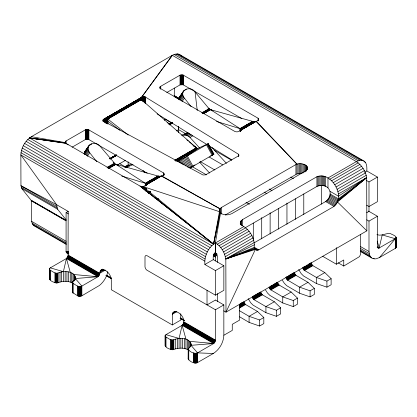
<?xml version="1.0" encoding="UTF-8"?>
<svg xmlns="http://www.w3.org/2000/svg" width="417" height="417" viewBox="0 0 417 417"><rect width="100%" height="100%" fill="white"/><g stroke="black" fill="none" stroke-linecap="round" stroke-linejoin="round"><path stroke-width="0.63" d="M72.574 283.179C67.705 280.151 61.81 281.371 56.743 282.971C54.544 282.747 48.554 280.698 49.706 278.066M366.752 205.232L368.993 206.53L377.411 201.672L377.411 177.079L366.851 170.98C366.882 167.665 367.179 163.646 364.39 161.254L179.07 54.257L177.569 53.913L174.134 54.45L172.31 55.32L31.369 136.693C25.234 140.586 21.152 147.654 20.85 154.91L20.959 185.727L56.613 204.705L68.18 211.388L68.054 256.012L66.444 258.504L50.301 267.86C49.414 268.225 49.102 269.486 49.967 270.06C52.406 271.201 54.736 273.839 57.687 273.151C63.342 270.409 75.164 270.581 75.435 278.796M106.199 123.057L106.205 118.517L140.79 98.376L172.31 55.32L356.373 161.588L327.976 177.986C324.796 175.745 320.517 175.302 316.92 176.725L242.407 219.67L240.479 221.594L240.255 223.627M145.997 190.877L145.997 188.427L145.976 190.903M188.27 349.978C183.407 346.949 177.506 348.169 172.445 349.769C170.24 349.545 164.251 347.491 165.403 344.864M174.186 311.661C180.191 310.91 187.035 320.428 182.14 325.302L165.997 334.658C165.111 335.023 164.798 336.284 165.664 336.858C168.103 337.999 170.433 340.637 173.389 339.949C179.039 337.202 190.861 337.379 191.137 345.594M174.395 88.06L174.223 96.52L179.253 99.423M215.459 260.964L215.558 256.632L217.168 254.141L214.917 252.838M360.564 234.318L360.549 254.334L359.527 256.606L343.754 266.041L338.161 262.809M360.752 251.67L372.751 258.597L375.915 258.879L379.512 257.539L395.624 248.198L396.15 247.364L395.884 246.489M376.937 234.63C381.545 236.434 385.788 232.967 390.244 233.494C391.412 234.458 398.318 236.184 395.29 238.712L379.147 247.995L377.901 247.886L377.411 246.609L377.411 216.246L368.446 211.065M105.324 122.436L105.329 118.558L140.967 97.891L141.014 99.767M145.95 190.944L145.955 188.5M146.138 190.564L146.138 189.318M121.754 176.068L145.293 183.261L146.132 184.059L146.148 185.57L146.143 184.251M141.426 100.038L141.441 97.437L172.31 55.32M140.977 99.163L140.988 97.865L104.912 118.647C103.76 118.798 102.196 120.247 103.567 121.206L203.037 174.999L205.649 174.843L238.388 155.942L238.863 155.207L238.435 154.201L145.126 96.869L143.464 96.697L141.957 97.135L104.865 118.663M141.175 99.585L141.191 97.635L104.505 118.788L104.537 122.009M101.612 269.757C106.919 269.246 111.115 275.079 111.303 280.005L111.303 289.721L172.31 324.942L172.388 314.215L173.013 312.594L174.66 311.384M180.769 313.777L180.723 320.084L172.31 324.942M104.896 122.525L104.912 118.647L107.466 118.835L141.274 99.475L141.061 99.225L107.466 118.835L107.763 123.865L107.805 119.027L141.274 99.475L196.777 148.155L197.939 148.389L208.271 143.662L213.931 154.175L189.923 168.129L184.267 157.668L208.271 143.662M140.837 99.428L140.988 97.865M145.569 185.789L145.596 183.397L158.033 176.037C159.951 176.907 165.398 175.494 163.448 172.899L88.461 129.697L85.365 129.838L66.079 140.946C63.749 142.286 66.991 144.324 68.19 144.871M240.228 131.141L240.26 128.744L252.697 121.383C254.568 122.264 260.088 120.836 258.113 118.251L183.126 75.044L180.024 75.185L160.738 86.293L159.972 87.059L160.404 88.493L235.068 131.595L237.033 131.897L238.873 131.402L255.981 121.404L296.987 164.194L296.987 173.91L225.295 214.979M145.83 190.47L145.867 188.599M254.302 242.741L325.641 201.552C335.388 194.233 328.127 181.661 316.92 186.441L245.227 227.76M106.085 123.041L106.205 118.517L140.79 98.376L105.762 118.511L105.579 122.311M145.585 190.084L145.637 188.223M105.199 122.457L105.329 118.558L140.847 98.125L140.857 99.392L140.847 98.125L105.762 118.511L105.767 123.036M327.976 187.702L327.976 177.986C336.842 183.36 343.233 198.565 334.059 206.41L258.785 249.866C255.626 251.43 253.515 247.505 254.349 244.784C254.047 237.528 249.965 230.455 243.83 226.567L215.433 242.96C208.224 247.375 204.142 256.132 204.872 264.498L213.285 259.64L223.846 265.733L223.846 290.326L215.433 295.184L147.065 255.715L145.715 255.501L144.996 256.528L144.996 267.083L145.715 268.939L146.701 270.039L215.433 309.758L215.433 340.121L214.682 342.42L213.697 343.519L191.007 345.323L197.554 352.876L197.152 362.785C194.082 363.827 189.438 361.461 188.208 358.87L188.26 348.878L190.569 346.324L191.137 344.296M106.001 123.041L106.205 118.517M106.424 123.083L106.622 118.564L140.8 98.647L141.061 99.225L107.075 118.678L106.882 122.984L107.075 118.678L140.883 98.918L106.622 118.564L106.627 123.119M107.789 123.802L107.805 119.027L107.466 118.835L107.523 123.833M104.015 121.477L104.182 118.944L104.208 122.165M107.763 123.865L107.94 121.279L119.851 130.203M75.435 277.498C76.222 280.088 71.036 281.183 73.069 283.404C75.586 284.801 78.724 287.772 81.852 286.078L97.995 276.721C100.825 274.772 98.657 269.961 102.733 269.111M219.217 212.232L219.446 209.449L221.37 207.525L295.934 164.559C299.828 162.046 311.061 164.944 306.307 170.548L231.888 213.598C227.974 215.605 221.125 215.615 219.217 210.934M96.817 161.723L89.738 152.784C83.457 144.996 95.847 139.679 100.419 146.617L115.327 164.1L158.033 176.037L145.293 183.261L115.874 164.324L108.722 168.28L115.874 164.324L118.251 165.361M191.085 106.575L184.403 98.131C178.116 90.338 190.512 85.032 195.078 91.964L209.12 108.774L212.91 110.708M144.866 190.246L145.158 187.791M188.208 358.87L188.26 358.594M219.889 212.378L213.567 244.174L29.539 137.933L65.307 142.604L31.369 136.693M107.753 271.827C106.653 277.128 103.64 282.017 99.46 285.447L81.852 295.794L78.98 296.237L77.645 295.794L72.641 292.625L72.688 281.814M146.138 185.289L146.132 184.059L159.831 176.266L146.148 184.319C145.179 186.43 142.004 187.118 140.008 186.055L66.079 143.375L29.539 137.933L65.485 142.885M63.379 281.355L63.379 271.639L66.444 258.504L97.995 276.721L75.305 278.53L81.852 286.078L81.852 295.794M179.075 348.153L179.075 338.437L182.14 325.302L213.697 343.519L197.554 352.876C194.327 354.356 189.699 351.901 188.208 349.154M377.458 247.02L379.147 247.995L382.212 234.933L395.29 238.712L395.624 248.198L395.624 238.482M164.454 120.466L164.851 119.017L172.112 123.213M88.983 145.564L84.839 151.632L84.046 153.498L88.19 147.43M183.642 90.911L179.503 96.979L178.711 98.845L182.849 92.777M240.38 130.464L240.791 129.406L239.957 128.608L216.501 121.446M240.604 130.213L255.929 121.42L240.619 130.182L255.465 121.529L240.75 129.932L254.985 121.592L240.812 129.671L240.807 130.917L240.812 129.671L254.495 121.613L240.791 129.406L240.802 130.636M84.343 152.513L88.487 146.445M89.655 144.808L84.839 151.632M89.963 145.121L90.651 144.11M84.302 154.045L88.096 148.483M90.937 144.683L91.625 143.672M84.76 154.634L88.211 149.583M85.772 154.728L88.534 150.683M86.632 155.301L89.045 151.762M87.325 156.323L89.738 152.784M179.008 97.859L184.319 90.155M178.961 99.392L182.761 93.835M185.596 90.03L186.29 89.019M179.425 99.986L182.875 94.93M180.431 100.075L183.193 96.03M181.291 100.648L183.709 97.109M181.984 101.67L184.403 98.131M210.434 156.026L212.144 155.348L212.79 154.577M379.512 257.539L395.29 238.712M179.503 96.979L180.175 96.223M329.076 197.142L337.489 202L366.689 177.632C365.61 171.21 361.899 165.096 356.332 161.614L359.928 160.222L363.092 160.503M194.994 164.887L190.183 167.905M175.969 161.03L197.939 148.389L187.348 155.942L193.003 166.404L190.147 167.811M197.152 353.069L197.152 362.785L213.327 353.48C219.462 349.592 223.543 342.524 223.846 335.263L223.846 304.9L215.443 300.047M202.5 112.746L209.12 108.774L208.02 108.123M202.276 113.377L209.443 109.077L202.631 112.866M203.522 113.487L210.21 109.556L203.053 113.46L210.163 109.535M146.132 184.059L159.367 176.255L158.872 176.209L145.861 183.595L145.882 185.461L145.835 183.569L158.45 176.141L145.596 183.397L145.627 185.893M240.791 129.406L254.031 121.602L240.698 129.161L240.692 130.99L240.672 129.129L253.531 121.555L240.52 128.942L240.515 130.782L240.494 128.916L253.109 121.488L240.26 128.744L240.291 131.24M203.11 113.252L209.798 109.337L202.751 113.273M145.903 185.487L145.861 183.595L158.549 176.156L145.835 183.569L145.851 185.429M148.864 192.727L149.964 192.086M174.9 160.217L196.287 147.774L189.318 141.936M148.52 193.217L150.183 192.247M141.389 99.585L107.805 119.027L128.207 135.061M110.046 158.653L115.676 155.395M171.971 122.817L169.156 124.443L172.023 122.791M110.104 158.835L116.296 155.244M110.463 158.861L116.656 155.265M169.563 124.553L172.377 122.921M176.276 160.738L197.496 148.426L175.776 160.795M175.906 161.045L197.694 148.442L176.334 160.738M145.721 185.117L161.322 176.057L219.889 208.745L219.889 212.634M140.977 99.09L107.075 118.678L107.086 123.573M86.465 138.918L72.141 147.17M109.859 158.632L116.046 155.061M168.932 124.537L171.747 122.916M109.608 158.814L116.244 154.983L110.057 158.585M109.968 158.747L116.307 155.009M169.125 124.605L172.257 122.822M110.036 158.929L116.776 155.035M169.578 124.527L172.388 122.9M110.396 158.971L116.572 155.405M169.344 124.938L172.153 123.317M107.018 167.415L114.274 163.224L113.184 162.583M107.346 167.78L114.618 163.584M108.238 167.759L114.967 163.871M117.474 164.95L125.329 160.415M176.375 130.943L178.622 129.651L185.388 133.56M124.209 167.139L128.134 164.871L128.134 161.832M125.069 166.967L128.42 165.033L129.275 165.148L131.595 164.11M125.371 167.061L128.723 165.127M125.1 167.425L129.009 165.168M125.371 167.405L129.275 165.148M182.406 135.9L188.051 132.867M184.147 135.124L185.221 135.087L188.573 133.153M185.221 135.087L186.378 135.311L189.725 133.377M186.378 135.311L187.577 135.791L190.366 134.18M187.577 135.791L188.792 136.505L191.585 134.894M188.792 136.505L189.99 137.443L192.779 135.833M68.826 254.042L66.569 252.744L66.079 251.467L66.079 212.602L68.32 211.304M175.171 160.399L196.595 148.035L174.827 160.378M175.854 160.686L197.205 148.358L176.026 160.394M176.183 160.962L197.939 148.389M147.873 192.096L149.51 191.148M148.431 192.607L150.115 191.638M148.426 192.826L150.099 191.856M100.44 270.696L102.681 269.403M100.054 271.431L103.416 269.486M99.814 272.317L104.302 269.726M105.345 270.086L99.736 273.328L68.18 255.11M213.285 259.64C213.061 257.242 213.009 254.073 215.391 252.655L215.474 242.939L217.299 244.174L245.66 227.807M329.8 179.227L358.156 162.854M217.299 244.174L219.071 245.749L247.427 229.376M331.572 180.796L359.928 164.423M219.071 245.749L220.734 247.599L249.09 231.232M333.235 182.651L361.591 166.279M220.734 247.599L222.235 249.684L250.591 233.311M334.736 184.731L363.092 168.359M338.333 194.004L366.689 177.632L366.851 230.841L225.993 312.166L225.832 258.952L224.586 254.271L223.533 251.925L251.889 235.558M336.034 186.978L364.39 170.605M364.604 172.273L366.851 170.98M224.586 254.271L252.942 237.898M337.082 189.318L365.438 172.946M225.357 256.632L253.713 240.265M337.859 191.684L366.215 175.312M254.188 242.585L225.832 258.952L255.355 249.418L225.993 312.166L223.747 310.868M204.872 264.498L215.433 270.591L223.846 265.733M366.215 180.332L368.993 181.937L377.411 177.079M173.013 312.594L175.26 311.301M172.628 313.334L175.99 311.39M172.388 314.215L176.876 311.624M215.433 300.042L207.02 304.9L207.02 290.326M366.752 212.68L368.993 211.388L368.993 181.937M215.433 309.758L223.846 304.9M366.752 219.806L368.993 221.104L377.411 216.246M241.057 303.195L242.178 302.549M259.572 292.51L252.28 296.722L252.999 298.572L253.984 299.677L265.921 306.604L276.435 310.248L280.646 307.819L274.334 301.746L262.397 294.819L261.412 293.714L260.693 291.864M270.789 286.031L272.473 285.061M273.594 284.415L274.714 283.763M275.84 283.117L277.519 282.147L278.238 283.998L279.228 285.103L291.16 292.03L297.472 298.103L297.472 304.175L293.266 306.604L282.747 302.961L269.898 295.413L267.495 293.015L265.535 289.987M287.615 276.315L285.937 277.289L287.287 279.927L299.578 287.172L310.097 290.816L314.303 288.387L307.991 282.314L296.054 275.387L295.069 274.282L294.35 272.431L288.741 275.668M305.009 266.275L302.763 267.573L304.118 270.211L316.404 277.456L326.923 281.1L331.129 278.671L324.817 272.598L312.886 265.671L311.895 264.566L311.176 262.715L308.372 264.331M306.13 265.629L307.251 264.983M239.473 304.634L243.955 302.044L243.862 301.58M252.374 297.185L260.787 292.327M297.472 298.103L293.266 300.532L282.747 296.888L270.456 289.643L269.2 287.469L277.618 282.611M286.031 277.753L294.444 272.895M302.857 268.037L311.275 263.179M239.624 305.103L244.112 302.513L243.955 302.044M252.525 297.655L260.943 292.797M269.356 287.938L277.769 283.08M286.187 278.222L294.6 273.364M303.013 268.506L311.426 263.648M239.838 305.572L244.326 302.982L244.112 302.513M252.738 298.124L261.151 293.266M269.564 288.408L277.983 283.55M286.396 278.692L294.809 273.833M303.222 268.975L311.64 264.117M239.535 306.349L244.581 303.43L245.571 304.535L257.503 311.463L263.815 317.535L263.815 323.608L259.609 326.037L249.09 322.393L239.593 316.811M252.999 298.572L261.412 293.714M269.825 288.856L278.238 283.998M286.656 279.14L295.069 274.282M303.482 269.424L311.895 264.566M239.832 306.761L244.883 303.847M253.296 298.989L261.709 294.131M270.127 289.273L278.54 284.415M286.953 279.557L295.372 274.699M303.784 269.841L312.197 264.983M239.608 307.459L245.217 304.217M253.63 299.359L262.043 294.501M270.456 289.643L278.874 284.785M287.287 279.927L295.7 275.069M304.118 270.211L312.531 265.353M239.4 308.095L245.571 304.535M253.984 299.677L262.397 294.819M270.81 289.961L279.228 285.103M287.641 280.245L296.054 275.387M304.473 270.529L312.886 265.671M322.753 256.346L336.389 264.216L343.754 259.968L343.754 266.041M257.503 311.463L249.09 316.321L249.09 322.393M274.334 301.746L265.921 306.604L265.921 312.677L276.435 316.321L280.646 313.892L280.646 307.819M291.16 292.03L282.747 296.888L282.747 302.961M307.991 282.314L299.578 287.172L299.578 293.245L310.097 296.888L314.303 294.459L314.303 288.387M324.817 272.598L316.404 277.456L316.404 283.529L326.923 287.172L331.129 284.743L331.129 278.671M239.327 310.649L249.09 316.321L259.609 319.964L263.815 317.535M166.8 92.517L180.024 84.901L183.126 84.76L241.85 118.574M110.072 158.768L115.718 155.52M170.449 124.011L172.143 123.036M108.029 168.322L115.347 164.11M203.532 113.695L210.533 109.671L252.697 121.383L239.957 128.608L210.533 109.671L203.433 113.659M150.323 192.096L148.687 193.024L150.506 191.966M223.877 335.226L232.264 330.405L232.264 324.332L239.624 320.084L239.624 304.102M141.035 99.194L107.075 118.678L107.351 123.766M113.299 157.068L114.425 156.417M175.693 160.248L196.777 148.155L175.625 160.206M175.593 160.613L197.085 148.322L175.781 160.295M175.901 160.701L197.377 148.416M176.037 160.727L197.496 148.426M161.264 176.073L145.94 184.861L160.806 176.177L146.091 184.58L160.321 176.245L146.148 184.319M148.942 192.711L150.068 192.065M175.755 160.795L197.418 148.421M148.374 192.868L150.011 191.935M108.644 168.26L115.671 164.262M159.367 176.255L146.033 183.814L146.028 185.643L146.013 183.782L158.929 176.219L145.861 183.595M203.115 113.507L210.21 109.556M201.745 112.83L209.12 108.774M177.152 161.306L184.267 157.668M254.349 244.784L225.832 258.952L254.923 248.855M181.504 135.223L187.879 132.366M126.7 167.384L133.08 164.527M254.412 247.344L225.832 258.952L254.605 248.157M213.342 154.326L213.931 154.175M147.185 173.227L88.863 139.554L87.111 139.226L85.365 139.554L85.365 129.838M296.987 173.91L301.778 173.566L301.778 163.85M67.46 252.947L66.829 252.89M197.554 352.876L213.327 353.48M97.995 276.721L74.023 274.548L74.023 281.027M213.697 343.519L189.719 341.346L189.719 347.825M184.147 221.041L186.081 221.224M184.215 220.994L185.492 221.125M66.11 251.868L68.675 252.196L66.11 251.868L68.362 253.171M66.079 251.467L68.643 251.805M29.539 137.933L65.745 143.146M35.127 226.415L36.628 226.759M50.301 267.86L63.379 271.639M165.997 334.658L179.075 338.437M154.754 197.981L159.096 199.347M154.394 197.585L158.721 198.961M142.88 188.442L142.88 186.498L219.446 211.674L213.567 244.174L140.008 186.055M210.533 109.671L212.826 110.849M115.874 164.324L117.015 164.913M161.718 175.917L219.889 208.745M177.569 53.913L361.591 160.154M363.754 161.405L365.438 162.38M175.906 53.975L359.928 160.222M174.134 54.45L358.156 160.696M174.327 96.134L179.357 99.037M330.076 191.346L338.495 196.204L366.689 177.632L337.921 200.937L329.503 196.079M330.014 193.978L338.427 198.836L366.689 177.632L338.234 199.873L329.821 195.015M328.539 198.174L336.952 203.032M290.727 177.131L293.511 178.737M327.913 199.154L336.326 204.012M327.209 200.061L335.622 204.919M326.443 200.864L334.861 205.722M325.641 201.552L334.059 206.41M167.118 122.562L169.912 124.172M214.166 150.172L231.654 160.269M377.104 247.114L378.792 248.089M377.333 247.453L378.459 248.105M269.137 188.953L271.92 190.559M209.136 156.985L222.678 164.804M360.543 246.583L368.993 251.467L369.629 255.251L371.453 257.852M264.123 192.133L266.911 193.738M360.705 248.6L369.154 253.479M360.616 250.049L369.629 255.251M360.262 250.867L370.405 256.721M373.126 258.295L374.252 258.947M200.155 161.515L214.828 169.985M192.305 166.701L206.41 174.843M245.999 202.313L249.34 204.241M243.83 226.567L241.573 225.17L240.255 223.079M119.721 163.657L126.492 167.566M254.297 247.276L258.785 249.866M254.057 247.839L257.982 250.106M254.417 248.563L257.221 250.184M254.834 249.121L256.518 250.091M254.766 249.189L255.887 249.835M27.772 139.502L211.794 245.749M26.109 141.358L210.132 247.599M24.608 143.438L208.63 249.684M214.562 253.15L216.819 254.453M214.229 253.52L216.486 254.823M213.926 253.937L216.183 255.24M213.666 254.386L215.923 255.689M213.457 254.855L215.714 256.158M213.301 255.329L215.558 256.632M23.31 145.684L207.332 251.925M213.207 255.793L215.464 257.096M22.257 148.025L206.279 254.271M21.486 150.391L205.508 256.632M21.012 152.711L205.034 258.952M204.872 261.157L20.85 154.91L56.613 204.705L57.567 209.209L66.126 219.863M56.717 206.373L20.959 185.727L21.804 188.562L31.28 200.499L31.525 221.297L32.776 224.539L33.829 225.665L66.235 244.378M66.079 212.602L68.331 213.9M21.277 187.238L57.04 207.885M21.804 188.562L57.567 209.209M31.176 200.233L65.823 220.233M31.28 200.499L65.928 220.499M31.348 200.801L65.99 220.802M31.525 221.297L66.173 241.297M32.005 223.069L66.089 242.746M32.776 224.539L66.303 243.893M106.689 275.298L111.198 277.899M180.519 317.921L183.902 319.875M66.204 252.222L68.586 253.599M106.22 275.324L111.292 278.254M180.618 318.275L183.996 320.23M66.36 252.514L68.821 253.937M106.017 275.413L111.652 278.665M180.207 318.244L184.361 320.642M106.022 275.517L111.657 278.775M180.113 318.296L184.361 320.751M183.876 321.903L215.433 340.121M68.148 255.548L99.705 273.766M183.845 322.346L215.401 340.564M68.054 256.012L99.606 274.23M183.751 322.81L215.308 341.028M67.898 256.486L99.455 274.704M183.595 323.284L215.151 341.502M67.69 256.955L99.241 275.173M183.386 323.748L214.943 341.966M67.429 257.404L98.985 275.621M183.126 324.202L214.682 342.42M67.127 257.821L98.683 276.038M182.828 324.614L214.38 342.831M66.798 258.191L98.349 276.408M182.495 324.989L214.046 343.207M316.404 283.529L303.555 275.981L301.152 273.583L298.702 269.46M299.578 293.245L286.729 285.697L284.326 283.299L282.366 280.271M265.921 312.677L253.072 305.129L250.669 302.732L248.219 298.608M157.105 113.872L206.9 144.511M209.11 145.872L231.795 159.831M193.102 145.554L196.287 147.774L193.139 145.517M140.404 186.248L213.567 244.174L220.536 213.024L215.391 242.939L215.391 252.655L216.527 253.588M140.852 186.399L213.567 244.174L142.88 186.498M186.832 139.851L188.322 141.102M337.489 202L366.851 230.841M256.382 121.264L296.987 164.194M180.368 55.008L181.416 56.133M211.945 147.493L226.405 163.339M189.99 137.443L199.628 148.009M199.498 162.015L209.574 173.055M143.01 170.433L145.199 172.831M222.235 249.684L223.533 251.925M244.326 302.982L244.581 303.43M208.073 143.714L213.749 154.332M207.729 144.12L213.384 154.582M207.186 144.464L212.842 154.926M206.488 144.887L212.144 155.348M186.399 156.484L192.049 166.946M185.362 157.068L191.012 167.53M183.152 158.272L188.208 167.634M182.041 158.861L185.909 166.018M180.978 159.419L183.949 164.929M179.982 159.93L182.359 164.334M179.086 160.378L180.577 163.13M178.32 160.748L179.216 162.401M377.234 241.094L379.147 247.995M182.14 325.302L185.966 339.183L185.966 348.899M66.444 258.504L70.27 272.384L70.27 282.101M269.106 287.005L269.2 287.469M217.45 255.392L217.549 262.371M195.078 91.964L197.246 110.536M178.335 126.46L178.622 132.684M178.377 126.455L178.622 129.651L178.554 126.46M141.441 97.437L141.613 100.575M106.622 118.564L106.83 122.973M105.329 118.558L105.475 122.322M239.957 128.608L240.041 131.053M145.293 183.261L145.377 185.706M240.26 128.744L240.343 131.272M145.596 183.397L145.679 185.925M141.191 97.635L141.243 100.179M240.718 130.422L240.698 129.161L240.713 131.016M146.054 185.075L146.033 183.814L146.044 185.049M146.049 188.583L146.08 190.486M146.158 188.979L146.174 191.439M146.106 188.474L146.179 191.33M145.726 188.354L145.731 190.293M217.57 293.631L217.575 301.444M145.96 188.739L145.96 190.689M145.45 188.578L145.45 190.522M396.15 237.346L396.15 247.364M396.061 237.054L396.061 247.656M395.884 238.222L395.884 247.938M368.993 221.104L368.993 251.467M336.389 247.599L336.389 264.216M326.923 281.1L326.923 287.172M325.661 176.725L325.661 186.441M324.666 176.375L324.666 186.091M323.587 176.115L323.587 185.831M322.456 175.958L322.456 185.674M321.663 185.357L321.663 204.137M321.288 175.906L321.288 185.622M320.126 175.958L320.126 185.674M318.989 176.115L318.989 185.831M317.916 176.375L317.916 186.091M316.92 176.725L316.92 186.441M310.097 290.816L310.097 296.888M307.683 167.874L307.683 169.172M307.532 167.17L307.532 169.766M307.183 166.492L307.183 169.729M306.641 165.857L306.641 171.038M305.927 165.278L305.927 171.111M305.062 164.778L305.062 171.903M304.061 164.366L304.061 172.138M303.784 193.957L303.784 214.567M302.956 164.053L302.956 173.123M300.563 163.761L300.563 173.477M299.333 163.792L299.333 173.508M298.134 163.938L298.134 173.654M295.934 164.559L295.934 174.275M295.372 198.815L295.372 219.425M293.266 300.532L293.266 306.604M286.953 203.032L286.953 224.283M278.54 208.531L278.54 229.142M276.435 310.248L276.435 316.321M270.127 212.748L270.127 234M261.709 217.606L261.709 238.858M259.609 319.964L259.609 326.037M258.644 118.991L258.681 120.555M258.535 118.725L258.535 120.023M258.358 118.48L258.358 120.419M258.113 118.251L258.113 120.841M253.296 223.105L253.296 239.207M242.407 219.67L242.407 225.498M241.573 220.244L241.573 225.425M240.922 220.89L240.922 224.779M240.479 221.594L240.479 224.836M238.8 154.681L238.8 155.979M238.654 154.431L238.654 156.375M238.435 154.201L238.435 156.146M221.37 207.525L221.37 214.004M220.536 208.099L220.536 213.28M219.446 209.449L219.446 212.039M215.433 270.591L215.433 295.184M196.704 353.215L196.704 362.931M196.219 353.319L196.219 363.035M195.709 353.371L195.709 363.087M195.187 353.371L195.187 363.087M194.676 353.319L194.676 363.035M194.192 353.215L194.192 362.931M193.743 353.069L193.743 362.785M193.347 352.876L193.347 362.592M190.96 343.269L190.96 345.86M190.48 342.279L190.48 346.814M188.765 350.202L188.765 359.918M188.692 340.501L188.692 348.925M188.52 349.962L188.52 359.678M188.338 349.701L188.338 359.418M188.26 348.878L188.234 359.146M187.426 339.772L187.426 349.488M184.356 338.74L184.356 348.456M183.522 75.185L183.522 84.901M183.126 75.044L183.126 84.76M182.693 74.94L182.693 84.656M182.63 338.463L182.63 348.179M182.239 74.878L182.239 84.594M181.776 74.857L181.776 84.573M181.312 74.878L181.312 84.594M180.858 74.94L180.858 84.656M180.858 338.364L180.858 348.08M180.425 75.044L180.425 84.76M180.024 75.185L180.024 84.901M177.345 338.687L177.345 348.404M175.708 339.104L175.708 348.821M173.826 339.834L173.826 349.55M173.389 339.949L173.389 349.665M172.925 340.022L172.925 349.738M172.445 340.053L172.445 349.769M171.96 340.037L171.96 349.754M171.491 339.975L171.491 349.691M171.043 339.871L171.043 349.587M170.631 339.73L170.631 349.446M165.997 337.087L165.997 346.803M165.664 336.858L165.664 346.574M165.403 336.597L165.403 346.313M165.226 335.43L165.226 346.032M165.137 335.721L165.137 345.74M164.017 173.91L164.017 175.208M163.98 173.644L163.98 174.937M163.871 173.378L163.871 174.676M163.693 173.128L163.693 175.072M163.448 172.899L163.448 175.489M160.738 86.293L160.738 88.884M160.404 86.522L160.404 89.113M160.149 86.778L160.149 88.722M159.972 87.059L159.972 88.357M145.486 97.005L145.486 103.484M145.126 96.869L145.126 103.348M144.735 96.77L144.735 102.598M144.318 96.708L144.318 102.535M144.214 187.353L144.214 189.292M143.891 96.681L143.891 101.863M143.818 186.248L143.818 188.838M143.464 96.697L143.464 101.878M143.37 186.399L143.37 188.99M143.047 96.754L143.047 101.289M142.65 96.848L142.65 101.383M142.369 186.55L142.369 187.848M142.28 96.973L142.28 100.862M141.957 97.135L141.957 100.372M103.515 119.356L103.515 121.3M103.291 119.57L103.291 121.514M103.129 119.799L103.129 121.092M103.035 120.039L103.035 121.337M88.863 129.838L88.863 139.554M88.461 129.697L88.461 139.414M88.034 129.593L88.034 139.309M87.58 129.531L87.58 139.247M87.111 129.51L87.111 139.226M86.647 129.531L86.647 139.247M86.194 129.593L86.194 139.309M85.761 129.697L85.761 139.414M81.456 286.271L81.456 295.987M81.007 286.422L81.007 296.138M80.523 286.521L80.523 296.237M80.012 286.573L80.012 296.289M79.491 286.573L79.491 296.289M78.98 286.521L78.98 296.237M78.495 286.422L78.495 296.138M78.047 286.271L78.047 295.987M77.645 286.078L77.645 295.794M75.263 276.471L75.263 279.713M74.784 275.481L74.784 280.662M73.069 283.404L73.069 293.12M72.991 273.703L72.991 282.127M72.819 283.164L72.819 292.88M72.641 282.908L72.641 292.625M72.563 282.08L72.537 292.348M71.729 272.979L71.729 282.695M68.654 271.941L68.654 281.657M66.934 271.665L66.934 281.381M66.079 140.946L66.079 143.537M65.745 141.175L65.745 143.766M65.485 141.431L65.485 143.375M65.307 141.712L65.307 143.01M65.156 271.566L65.156 281.282M61.643 271.889L61.643 281.605M60.012 272.306L60.012 282.022M58.125 273.036L58.125 282.752M57.687 273.151L57.687 282.867M57.223 273.224L57.223 282.94M56.743 273.255L56.743 282.971M56.264 273.239L56.264 282.955M55.795 273.177L55.795 282.893M55.346 273.078L55.346 282.794M54.935 272.932L54.935 282.648M50.301 270.289L50.301 280.005M49.967 270.06L49.967 279.776M49.706 268.35L49.706 279.515M49.529 268.631L49.529 279.234M49.441 268.923L49.441 278.942M140.79 98.376L140.784 99.647L140.79 98.376M253.213 121.503L240.52 128.942L240.546 130.808L240.52 128.942L253.213 121.503M150.37 191.997L148.728 192.956L150.381 191.997M172.07 122.89L169.25 124.527L172.065 122.874M197.205 148.358L175.552 160.743L197.205 148.358M178.862 98.297L174.389 95.759L178.862 98.339"/></g></svg>
